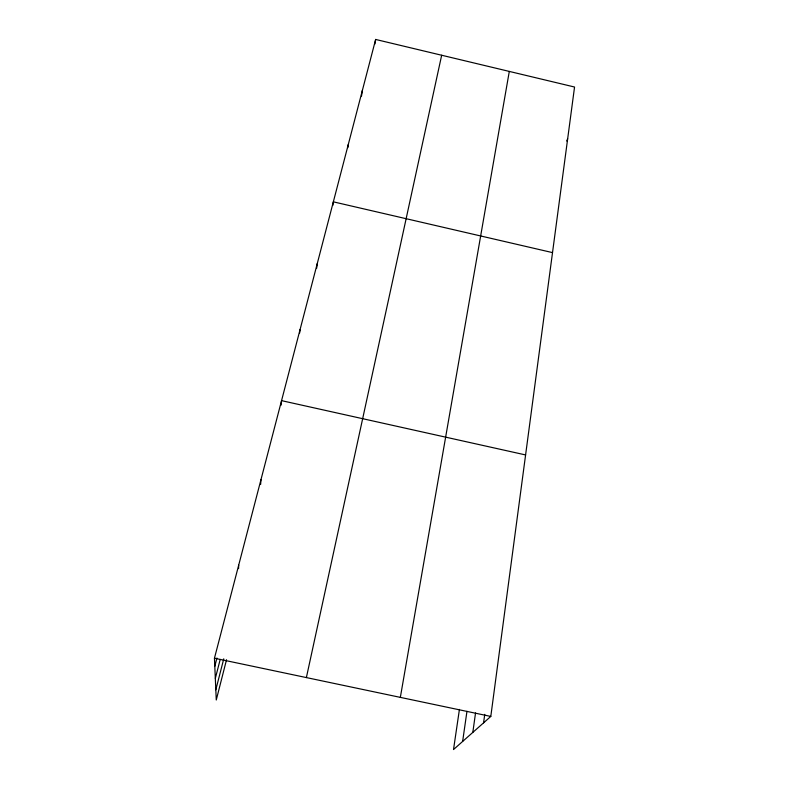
<?xml version="1.0" encoding="UTF-8"?>
<svg xmlns="http://www.w3.org/2000/svg" width="789" height="789" viewBox="0 0 789 789"><rect width="100%" height="100%" fill="white"/><g stroke="black" fill="none" stroke-linecap="round" stroke-linejoin="round"><path stroke-width="1.18" d="M238.584 568.603L238.682 565.19M260.636 484.426L260.981 479.623M281.111 405.142L281.555 400.644L525.592 454.937M299.662 332.988L300.067 329.595M316.645 268.329L317.286 263.496M459.425 709.429L453.517 749.55L490.797 716.432L574.55 87.027L375.653 39.45L214.45 658.213L216.265 699.991L226.532 659.722M483.588 722.832L484.742 714.351M472.818 732.399L475.54 712.94M332.84 205.387L333.352 201.836L552.517 252.608M462.63 741.453L466.96 711.323M347.85 147.642L348.363 144.19M361.5 96.12L362.437 90.173M374.903 44.036L375.653 39.45M400.339 697.377L509.299 71.414M306.379 677.583L441.672 55.24M215.821 689.793L223.751 658.835M215.328 678.382L220.21 659.426M214.805 666.301L216.945 658.036M566.729 141.004L567.666 138.775M214.45 658.213L490.797 716.432"/></g></svg>
